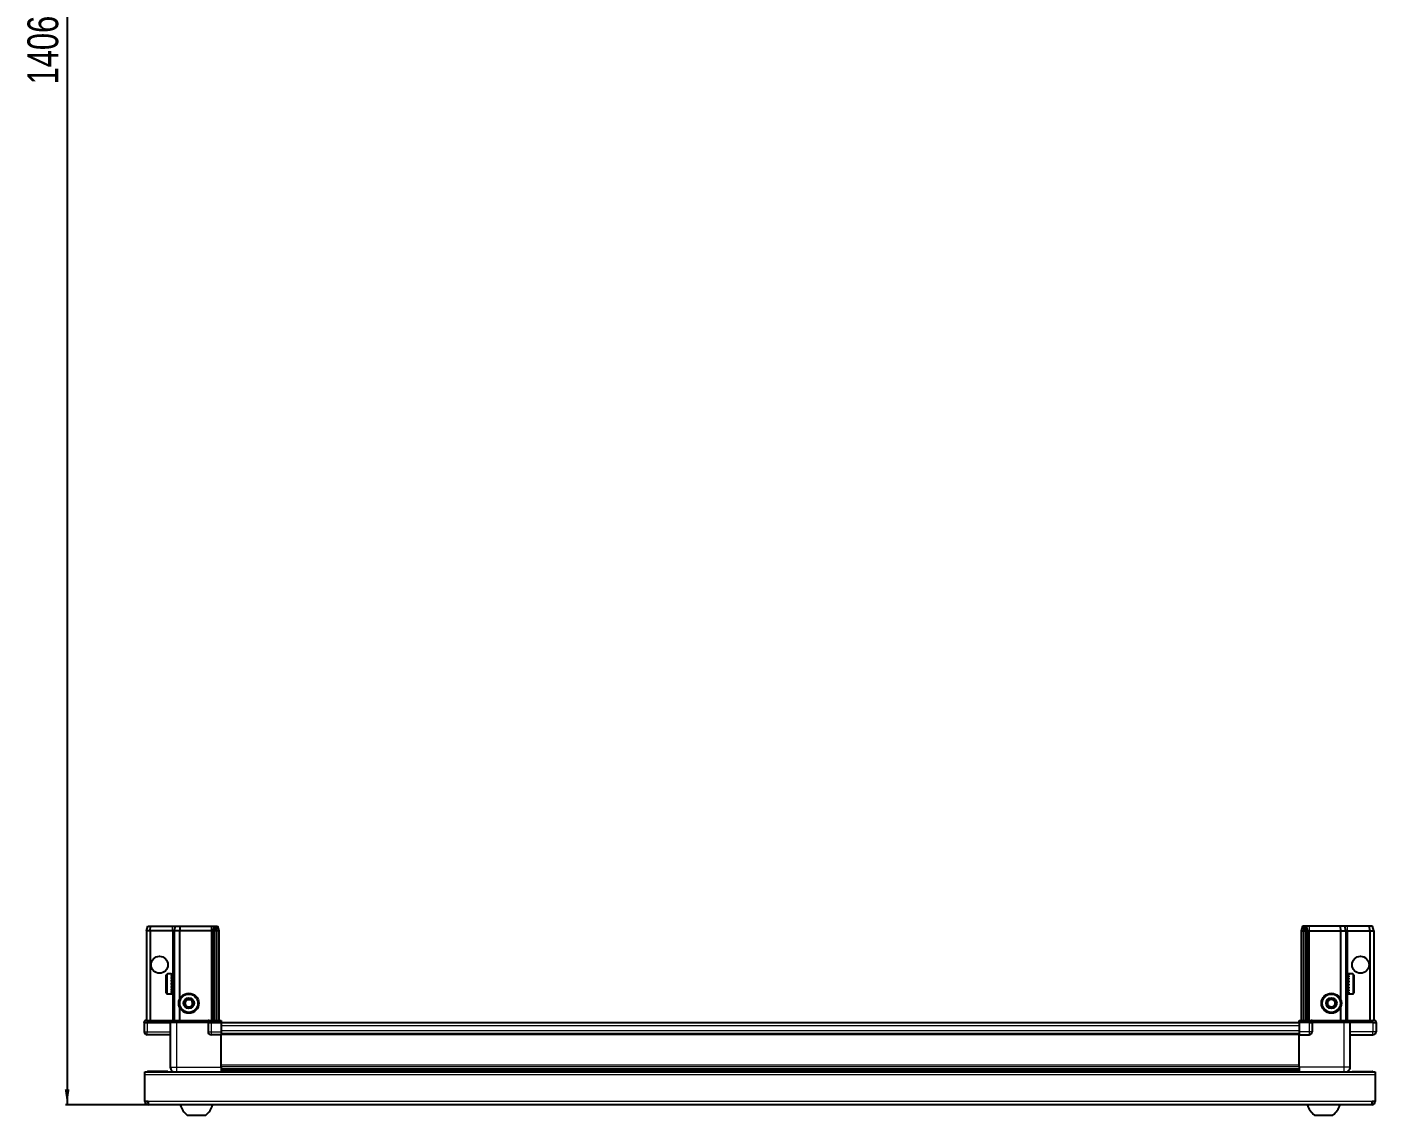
# Model space of a CAD drawing. Header units: millimetres. Extents: x 834 to 4245, y -510 to 2026.
# Drawn here: x 882 to 1758, y -510 to 196 of the extents above; entities that cross this region are included whole.
import ezdxf

# ---------------------------------------------------------------- set-up
doc = ezdxf.new("R2010")
doc.units = ezdxf.units.MM
doc.layers.add('FORMAT', color=7, linetype='Continuous')
doc.styles.add('SLDTEXTSTYLE0', font='TXT', dxfattribs={"width": 0.75})
doc.dimstyles.new('SLDDIMSTYLE0', dxfattribs={"dimtxt": 20, "dimasz": 10, "dimexe": 0, "dimexo": 0.0625, "dimgap": 5, "dimtad": 2, "dimdec": 1, "dimrnd": 1e-09, "dimzin": 12, "dimdsep": 46, "dimtxsty": 'SLDTEXTSTYLE0', "dimsah": 1, "dimcen": 0.09, "dimadec": 0, "dimazin": 3, "dimtfac": 1, "dimtofl": 0, "dimtmove": 0, "dimatfit": 3, "dimfxl": 0, "dimfrac": 2, "dimtolj": 1, "dimtzin": 12, "dimarcsym": 0})

# ---------------------------------------------------------------- blocks, each defined once
blk = doc.blocks.new('_D_8')
at = {"layer": 'FORMAT'}
for p, q in [((959.91, 902.84), (906.82, 902.84)), ((907.82, 902.84), (907.82, -503.86)), ((960.41, -503.86), (906.82, -503.86))]:
    blk.add_line(p, q, dxfattribs=at)
for points in [[(907.82, 902.84), (906.29, 892.84), (909.36, 892.84)], [(907.82, -503.86), (909.36, -493.86), (906.29, -493.86)]]:
    blk.add_solid(points, dxfattribs=at)
at = {"layer": 'FORMAT', "insert": (882.04, 158.85), "char_height": 20, "attachment_point": 1, "rotation": 90, "style": 'SLDTEXTSTYLE0'}
blk.add_mtext('1406,7', dxfattribs=at)

msp = doc.modelspace()

# ---------------------------------------------------------------- linework, layer by layer
at = {"color": 7, "linetype": 'Continuous', "lineweight": 25}
for p, q in [((959.32, -390.86), (960.13, -387.86)), ((959.32, -390.86), (959.32, -449.16)), ((961.82, -390.86), (959.32, -390.86)), ((960.13, -387.86), (961.98, -387.86)), ((961.82, -390.86), (961.98, -387.86)), ((976.32, -390.86), (961.82, -390.86)), ((961.82, -390.86), (961.82, -449.16)), ((961.98, -387.86), (976.32, -387.86)), ((976.32, -387.86), (978.13, -387.86)), ((977.32, -390.86), (976.32, -390.86)), ((977.32, -390.86), (978.13, -387.86)), ((977.32, -390.86), (977.32, -449.16)), ((980.82, -390.86), (977.32, -390.86)), ((978.13, -387.86), (981.16, -387.86)), ((981.16, -387.86), (980.82, -390.86)), ((980.82, -390.86), (980.82, -435.36)), ((1001.32, -390.86), (980.82, -390.86)), ((981.16, -387.86), (1001.32, -387.86)), ((1001.32, -387.86), (1003.13, -387.86)), ((1002.32, -390.86), (1001.32, -390.86)), ((1003.13, -387.86), (1002.32, -390.86)), ((1003.32, -390.86), (1002.32, -390.86)), ((1002.32, -390.86), (1002.32, -449.16)), ((1003.13, -387.86), (1003.87, -387.86)), ((1003.87, -387.86), (1003.32, -390.86)), ((1003.32, -390.86), (1003.32, -449.16)), ((1004.82, -390.86), (1003.32, -390.86)), ((1003.87, -387.86), (1004.37, -387.86)), ((1004.37, -387.86), (1005.52, -387.86)), ((1004.37, -387.86), (1004.82, -390.86)), ((1004.82, -390.86), (1004.82, -449.16)), ((1006.32, -390.86), (1004.82, -390.86)), ((1005.52, -387.86), (1006.32, -390.86)), ((1006.32, -390.86), (1006.32, -449.16)), ((1710.13, -387.86), (1709.32, -390.86)), ((1709.32, -390.86), (1710.82, -390.86)), ((1709.32, -390.86), (1709.32, -449.16)), ((1711.28, -387.86), (1710.13, -387.86)), ((1711.28, -387.86), (1710.82, -390.86)), ((1710.82, -390.86), (1712.32, -390.86)), ((1710.82, -390.86), (1710.82, -449.16)), ((1711.78, -387.86), (1711.28, -387.86)), ((1711.78, -387.86), (1712.32, -390.86)), ((1712.52, -387.86), (1711.78, -387.86)), ((1712.32, -390.86), (1713.32, -390.86)), ((1712.32, -390.86), (1712.32, -449.16)), ((1712.52, -387.86), (1713.32, -390.86)), ((1714.32, -387.86), (1712.52, -387.86)), ((1713.32, -390.86), (1713.32, -449.16)), ((1713.32, -390.86), (1714.32, -390.86)), ((1734.49, -387.86), (1714.32, -387.86)), ((1714.32, -390.86), (1734.82, -390.86)), ((1734.49, -387.86), (1734.82, -390.86)), ((1737.52, -387.86), (1734.49, -387.86)), ((1734.82, -390.86), (1734.82, -435.36)), ((1734.82, -390.86), (1738.32, -390.86)), ((1738.32, -390.86), (1737.52, -387.86)), ((1739.32, -387.86), (1737.52, -387.86)), ((1738.32, -390.86), (1738.32, -449.16)), ((1738.32, -390.86), (1739.32, -390.86)), ((1753.67, -387.86), (1739.32, -387.86)), ((1739.32, -390.86), (1753.82, -390.86)), ((1753.82, -390.86), (1753.67, -387.86)), ((1755.52, -387.86), (1753.67, -387.86)), ((1753.82, -390.86), (1753.82, -449.16)), ((1753.82, -390.86), (1756.32, -390.86)), ((1756.32, -390.86), (1755.52, -387.86)), ((1756.32, -390.86), (1756.32, -449.16)), ((972.12, -431.06), (972.12, -419.66)), ((975.32, -418.86), (972.92, -418.86)), ((975.32, -418.86), (975.32, -418.87)), ((975.32, -418.87), (975.82, -418.87)), ((975.32, -419.06), (975.82, -419.06)), ((975.32, -419.06), (975.32, -419.28)), ((975.32, -419.28), (975.82, -419.28)), ((975.32, -419.85), (975.82, -419.85)), ((975.32, -419.85), (975.32, -420.28)), ((975.32, -420.28), (975.82, -420.28)), ((975.82, -419.06), (975.82, -418.87)), ((975.82, -419.28), (975.82, -419.06)), ((975.82, -419.85), (975.82, -419.28)), ((975.82, -420.28), (975.82, -419.85)), ((975.82, -421.19), (975.82, -420.28)), ((1742.72, -418.86), (1739.82, -418.86)), ((1740.32, -418.86), (1739.82, -418.86)), ((1739.82, -418.86), (1739.82, -418.91)), ((1739.82, -418.91), (1739.82, -419.2)), ((1740.32, -418.91), (1739.82, -418.91)), ((1740.32, -419.2), (1739.82, -419.2)), ((1739.82, -419.2), (1739.82, -419.47)), ((1740.32, -419.47), (1739.82, -419.47)), ((1739.82, -419.47), (1739.82, -420.13)), ((1740.32, -420.13), (1739.82, -420.13)), ((1739.82, -420.13), (1739.82, -420.61)), ((1740.32, -418.91), (1740.32, -418.86)), ((1740.32, -419.47), (1740.32, -419.2)), ((1740.32, -420.61), (1740.32, -420.13)), ((1743.52, -419.66), (1743.52, -431.06)), ((975.32, -421.19), (975.82, -421.19)), ((975.32, -421.19), (975.32, -421.78)), ((975.32, -421.78), (975.82, -421.78)), ((975.32, -422.93), (975.82, -422.93)), ((975.32, -422.93), (975.32, -423.63)), ((975.32, -423.63), (975.82, -423.63)), ((975.32, -424.91), (975.82, -424.91)), ((975.32, -424.91), (975.32, -425.65)), ((975.32, -425.06), (975.82, -425.06)), ((975.32, -425.56), (975.82, -425.56)), ((975.32, -425.65), (975.82, -425.65)), ((975.32, -426.94), (975.82, -426.94)), ((975.32, -426.94), (975.32, -427.64)), ((975.32, -427.64), (975.82, -427.64)), ((975.32, -428.81), (975.82, -428.81)), ((975.32, -428.81), (975.32, -429.41)), ((975.92, -420.96), (975.82, -420.96)), ((975.82, -421.78), (975.82, -421.19)), ((975.82, -422.93), (975.82, -421.78)), ((975.82, -423.63), (975.82, -422.93)), ((975.82, -424.91), (975.82, -423.63)), ((975.82, -425.06), (975.82, -424.91)), ((975.82, -425.65), (975.82, -425.56)), ((975.82, -426.94), (975.82, -425.65)), ((975.82, -427.64), (975.82, -426.94)), ((975.82, -428.81), (975.82, -427.64)), ((975.82, -429.41), (975.82, -428.81)), ((975.92, -429.76), (975.92, -420.96)), ((976.81, -422.05), (976.32, -421.36)), ((976.32, -429.36), (976.32, -421.36)), ((976.32, -429.36), (976.81, -428.67)), ((977.29, -421.36), (976.81, -422.05)), ((976.81, -428.67), (976.81, -422.05)), ((976.81, -428.67), (977.29, -429.36)), ((977.32, -421.36), (977.29, -421.36)), ((977.29, -429.36), (977.29, -421.36)), ((1738.36, -421.36), (1738.32, -421.36)), ((1738.84, -422.05), (1738.36, -421.36)), ((1738.36, -421.36), (1738.36, -429.36)), ((1738.36, -429.36), (1738.84, -428.67)), ((1739.32, -421.36), (1738.84, -422.05)), ((1738.84, -422.05), (1738.84, -428.67)), ((1738.84, -428.67), (1739.32, -429.36)), ((1739.32, -421.36), (1739.32, -429.36)), ((1739.82, -420.96), (1739.72, -420.96)), ((1739.72, -420.96), (1739.72, -429.76)), ((1739.82, -420.61), (1739.82, -421.58)), ((1740.32, -420.61), (1739.82, -420.61)), ((1740.32, -421.58), (1739.82, -421.58)), ((1739.82, -421.58), (1739.82, -422.21)), ((1739.82, -422.21), (1739.82, -423.4)), ((1740.32, -422.21), (1739.82, -422.21)), ((1740.32, -423.4), (1739.82, -423.4)), ((1739.82, -423.4), (1739.82, -424.04)), ((1740.32, -424.04), (1739.82, -424.04)), ((1739.82, -424.12), (1739.82, -425.41)), ((1740.32, -424.12), (1739.82, -424.12)), ((1740.32, -425.41), (1739.82, -425.41)), ((1740.32, -425.9), (1739.82, -425.9)), ((1739.82, -425.9), (1739.82, -426.15)), ((1739.82, -426.15), (1739.82, -427.42)), ((1740.32, -426.15), (1739.82, -426.15)), ((1740.32, -427.42), (1739.82, -427.42)), ((1739.82, -427.42), (1739.82, -428.11)), ((1739.82, -428.11), (1739.82, -429.22)), ((1740.32, -428.11), (1739.82, -428.11)), ((1740.32, -429.22), (1739.82, -429.22)), ((1739.82, -429.22), (1739.82, -429.79)), ((1740.32, -422.21), (1740.32, -421.58)), ((1740.32, -424.12), (1740.32, -423.4)), ((1740.32, -426.15), (1740.32, -425.41)), ((1740.32, -428.11), (1740.32, -427.42)), ((1740.32, -429.79), (1740.32, -429.22)), ((972.92, -431.86), (975.32, -431.86)), ((975.32, -429.41), (975.82, -429.41)), ((975.32, -430.34), (975.82, -430.34)), ((975.32, -430.34), (975.32, -430.79)), ((975.32, -430.79), (975.82, -430.79)), ((975.32, -431.39), (975.82, -431.39)), ((975.32, -431.39), (975.32, -431.63)), ((975.32, -431.63), (975.82, -431.63)), ((975.32, -431.85), (975.82, -431.85)), ((975.32, -431.85), (975.32, -431.86)), ((975.32, -431.86), (975.82, -431.86)), ((975.82, -430.34), (975.82, -429.41)), ((975.82, -429.76), (975.92, -429.76)), ((975.82, -430.79), (975.82, -430.34)), ((975.82, -431.39), (975.82, -430.79)), ((975.82, -431.63), (975.82, -431.39)), ((975.82, -431.85), (975.82, -431.63)), ((975.82, -431.86), (975.82, -431.85)), ((977.29, -429.36), (977.32, -429.36)), ((1738.32, -429.36), (1738.36, -429.36)), ((1739.72, -429.76), (1739.82, -429.76)), ((1739.82, -429.79), (1739.82, -430.65)), ((1740.32, -429.79), (1739.82, -429.79)), ((1740.32, -430.65), (1739.82, -430.65)), ((1739.82, -430.65), (1739.82, -431.05)), ((1739.82, -431.05), (1739.82, -431.56)), ((1740.32, -431.05), (1739.82, -431.05)), ((1740.32, -431.56), (1739.82, -431.56)), ((1739.82, -431.56), (1739.82, -431.74)), ((1739.82, -431.74), (1739.82, -431.86)), ((1740.32, -431.74), (1739.82, -431.74)), ((1739.82, -431.86), (1742.72, -431.86)), ((1740.32, -431.05), (1740.32, -430.65)), ((1740.32, -431.74), (1740.32, -431.56)), ((980.82, -440.36), (980.82, -449.16)), ((1734.82, -440.36), (1734.82, -449.16)), ((958.32, -449.16), (957.82, -450.03)), ((957.82, -450.36), (957.82, -450.03)), ((957.82, -450.36), (959.82, -450.36)), ((957.82, -450.36), (957.82, -456.36)), ((959.82, -449.16), (958.32, -449.16)), ((959.82, -449.16), (974.62, -449.16)), ((974.62, -450.36), (959.82, -450.36)), ((959.82, -450.36), (974.62, -450.36)), ((974.62, -449.16), (974.82, -449.16)), ((974.82, -450.36), (974.62, -450.36)), ((974.82, -450.36), (974.82, -449.16)), ((974.82, -449.16), (978.82, -449.16)), ((978.82, -450.36), (974.82, -450.36)), ((974.82, -450.36), (974.82, -479.36)), ((978.82, -449.16), (999.12, -449.16)), ((999.12, -450.36), (978.82, -450.36)), ((999.12, -449.16), (999.32, -449.16)), ((999.32, -450.36), (999.12, -450.36)), ((999.32, -450.36), (999.32, -449.16)), ((1000, -449.16), (999.32, -449.16)), ((999.32, -450.36), (1001.32, -450.36)), ((999.32, -450.36), (999.32, -456.36)), ((1000, -449.16), (1007.82, -449.16)), ((1007.82, -450.03), (1001.32, -450.03)), ((1007.82, -450.36), (1001.32, -450.36)), ((1001.32, -450.36), (1007.82, -450.36)), ((1007.82, -449.16), (1007.82, -450.03)), ((1007.82, -450.03), (1007.82, -450.03)), ((1007.82, -450.36), (1007.82, -450.03)), ((1007.82, -450.36), (1007.82, -450.36)), ((1007.82, -450.36), (1007.82, -456.36)), ((1707.82, -450.51), (1007.82, -450.51)), ((1707.82, -450.03), (1707.82, -449.16)), ((1707.82, -449.16), (1715.65, -449.16)), ((1714.32, -450.03), (1707.82, -450.03)), ((1707.82, -450.36), (1707.82, -450.03)), ((1714.32, -450.36), (1707.82, -450.36)), ((1707.82, -450.36), (1707.82, -456.36)), ((1714.32, -450.36), (1716.32, -450.36)), ((1716.32, -450.36), (1714.32, -450.36)), ((1716.32, -449.16), (1715.65, -449.16)), ((1716.32, -450.36), (1716.32, -449.16)), ((1716.32, -449.16), (1716.52, -449.16)), ((1716.52, -450.36), (1716.32, -450.36)), ((1716.32, -450.36), (1716.32, -456.36)), ((1716.52, -449.16), (1736.82, -449.16)), ((1736.82, -450.36), (1716.52, -450.36)), ((1736.82, -449.16), (1740.82, -449.16)), ((1740.82, -450.36), (1736.82, -450.36)), ((1740.82, -450.36), (1740.82, -449.16)), ((1740.82, -449.16), (1741.02, -449.16)), ((1741.02, -450.36), (1740.82, -450.36)), ((1740.82, -450.36), (1740.82, -479.36)), ((1741.02, -449.16), (1755.82, -449.16)), ((1755.82, -450.36), (1741.02, -450.36)), ((1757.32, -449.16), (1755.82, -449.16)), ((1755.82, -450.36), (1757.82, -450.36)), ((1757.82, -450.03), (1757.32, -449.16)), ((1757.82, -450.03), (1757.32, -449.16)), ((1757.82, -450.36), (1757.82, -450.03)), ((1757.82, -450.36), (1757.82, -450.03)), ((1757.82, -450.36), (1757.82, -450.36)), ((1757.82, -450.36), (1757.82, -456.36)), ((974.82, -458.36), (959.82, -458.36)), ((1007.82, -458.36), (1001.32, -458.36)), ((1007.82, -456.36), (1007.82, -458.36)), ((1707.82, -457.71), (1007.82, -457.71)), ((1007.82, -479.36), (1007.82, -458.36)), ((1707.82, -456.36), (1707.82, -458.36)), ((1707.82, -458.36), (1714.32, -458.36)), ((1707.82, -479.36), (1707.82, -458.36)), ((1740.82, -458.36), (1755.82, -458.36)), ((1007.82, -480.39), (1707.82, -480.39)), ((1007.82, -480.42), (1707.82, -480.42)), ((958.32, -484.46), (958.32, -482.36)), ((958.32, -482.36), (1757.32, -482.36)), ((958.32, -501.76), (958.32, -484.46)), ((973.32, -482.26), (960.42, -482.26)), ((973.32, -482.26), (973.32, -482.36)), ((1031.7, -482.21), (1007.82, -482.21)), ((1026.32, -482.36), (1026.32, -482.21)), ((1026.36, -482.36), (1026.36, -482.21)), ((1026.63, -482.36), (1026.63, -482.21)), ((1026.9, -482.36), (1026.9, -482.21)), ((1027.55, -482.36), (1027.55, -482.21)), ((1028.01, -482.36), (1028.01, -482.21)), ((1028.98, -482.36), (1028.98, -482.21)), ((1029.6, -482.36), (1029.6, -482.21)), ((1030.78, -482.36), (1030.78, -482.21)), ((1031.44, -482.36), (1031.44, -482.21)), ((1031.5, -482.36), (1031.5, -482.21)), ((1032.79, -482.21), (1031.7, -482.21)), ((1033.52, -482.21), (1032.79, -482.21)), ((1032.79, -482.36), (1032.79, -482.21)), ((1032.79, -482.21), (1032.79, -482.21)), ((1032.8, -482.36), (1032.8, -482.21)), ((1033.3, -482.36), (1033.3, -482.21)), ((1033.53, -482.21), (1033.52, -482.21)), ((1033.53, -482.36), (1033.53, -482.21)), ((1033.95, -482.21), (1033.53, -482.21)), ((1681.7, -482.21), (1033.95, -482.21)), ((1034.8, -482.36), (1034.8, -482.21)), ((1035.49, -482.36), (1035.49, -482.21)), ((1036.62, -482.36), (1036.62, -482.21)), ((1037.19, -482.36), (1037.19, -482.21)), ((1038.06, -482.36), (1038.06, -482.21)), ((1038.47, -482.36), (1038.47, -482.21)), ((1039, -482.36), (1039, -482.21)), ((1039.19, -482.36), (1039.19, -482.21)), ((1039.32, -482.36), (1039.32, -482.21)), ((1676.33, -482.36), (1676.33, -482.21)), ((1676.5, -482.36), (1676.5, -482.21)), ((1676.71, -482.36), (1676.71, -482.21)), ((1677.27, -482.36), (1677.27, -482.21)), ((1677.69, -482.36), (1677.69, -482.21)), ((1678.58, -482.36), (1678.58, -482.21)), ((1679.17, -482.36), (1679.17, -482.21)), ((1680.31, -482.36), (1680.31, -482.21)), ((1681.01, -482.36), (1681.01, -482.21)), ((1682.29, -482.21), (1681.7, -482.21)), ((1683.02, -482.21), (1682.29, -482.21)), ((1682.29, -482.36), (1682.29, -482.21)), ((1682.29, -482.21), (1682.29, -482.21)), ((1682.46, -482.36), (1682.46, -482.21)), ((1682.96, -482.36), (1682.96, -482.21)), ((1683.03, -482.21), (1683.02, -482.21)), ((1683.03, -482.36), (1683.03, -482.21)), ((1683.95, -482.21), (1683.03, -482.21)), ((1707.82, -482.21), (1683.95, -482.21)), ((1684.32, -482.36), (1684.32, -482.21)), ((1685.02, -482.36), (1685.02, -482.21)), ((1686.2, -482.36), (1686.2, -482.21)), ((1686.81, -482.36), (1686.81, -482.21)), ((1687.75, -482.36), (1687.75, -482.21)), ((1688.2, -482.36), (1688.2, -482.21)), ((1688.82, -482.36), (1688.82, -482.21)), ((1689.07, -482.36), (1689.07, -482.21)), ((1689.3, -482.36), (1689.3, -482.21)), ((1689.32, -482.36), (1689.32, -482.21)), ((1742.32, -482.26), (1755.22, -482.26)), ((1742.32, -482.26), (1742.32, -482.36)), ((1757.32, -482.36), (1757.32, -484.46)), ((1757.32, -484.46), (1757.32, -501.76)), ((960.42, -501.76), (958.32, -501.76)), ((960.42, -501.76), (960.42, -503.86)), ((1755.22, -503.86), (960.42, -503.86)), ((1757.32, -501.76), (1755.22, -501.76)), ((1755.22, -503.86), (1755.22, -501.76)), ((985.82, -510.46), (997.82, -510.46)), ((1717.82, -510.46), (1729.82, -510.46))]:
    msp.add_line(p, q, dxfattribs=at)
at = {"color": 8, "linetype": 'Continuous', "lineweight": 18}
for p, q in [((976.32, -390.86), (976.32, -387.86)), ((976.32, -390.86), (976.32, -421.36)), ((1001.32, -387.86), (1001.32, -390.86)), ((1001.32, -390.86), (1001.32, -449.16)), ((1714.32, -387.86), (1714.32, -390.86)), ((1714.32, -390.86), (1714.32, -449.16)), ((1739.32, -390.86), (1739.32, -387.86)), ((1739.32, -390.86), (1739.32, -421.36)), ((972.92, -431.86), (972.92, -418.86)), ((1742.72, -418.86), (1742.72, -431.86)), ((976.32, -429.36), (976.32, -449.16)), ((1739.32, -429.36), (1739.32, -449.16)), ((959.82, -450.36), (959.82, -449.16)), ((959.82, -450.36), (959.82, -456.36)), ((974.62, -450.36), (974.62, -449.16)), ((978.82, -450.36), (978.82, -449.16)), ((978.82, -450.36), (978.82, -479.36)), ((999.12, -450.36), (999.12, -449.16)), ((1001.32, -450.36), (1001.32, -450.03)), ((1001.32, -450.36), (1001.32, -456.36)), ((1007.82, -450.36), (1007.82, -450.03)), ((1707.82, -452.51), (1007.82, -452.51)), ((1714.32, -450.36), (1714.32, -450.03)), ((1714.32, -450.36), (1714.32, -456.36)), ((1716.52, -449.16), (1716.52, -450.36)), ((1736.82, -450.36), (1736.82, -449.16)), ((1736.82, -450.36), (1736.82, -479.36)), ((1741.02, -449.16), (1741.02, -450.36)), ((1755.82, -450.36), (1755.82, -449.16)), ((1755.82, -450.36), (1755.82, -456.36)), ((957.82, -456.36), (959.82, -456.36)), ((959.82, -456.36), (974.82, -456.36)), ((959.82, -458.36), (959.82, -456.36)), ((999.32, -456.36), (1001.32, -456.36)), ((1001.32, -456.36), (1007.82, -456.36)), ((1001.32, -456.36), (1001.32, -458.36)), ((1707.82, -455.71), (1007.82, -455.71)), ((1707.82, -458.36), (1007.82, -458.36)), ((1714.32, -456.36), (1707.82, -456.36)), ((1716.32, -456.36), (1714.32, -456.36)), ((1714.32, -456.36), (1714.32, -458.36)), ((1755.82, -456.36), (1740.82, -456.36)), ((1755.82, -458.36), (1755.82, -456.36)), ((1757.82, -456.36), (1755.82, -456.36)), ((978.82, -479.36), (1007.82, -479.36)), ((1007.82, -477.77), (1707.82, -477.77)), ((1707.82, -479.18), (1007.82, -479.18)), ((1007.82, -481.63), (1707.82, -481.63)), ((1736.82, -479.36), (1707.82, -479.36)), ((1757.32, -484.46), (958.32, -484.46)), ((960.42, -482.36), (960.42, -482.26)), ((1755.22, -482.36), (1755.22, -482.26)), ((1755.22, -501.76), (960.42, -501.76))]:
    msp.add_line(p, q, dxfattribs=at)
at = {"color": 7, "linetype": 'Continuous', "lineweight": 25, "flags": 128}
for points in [[(960.42, -482.26), (960.01, -482.3), (959.78, -482.36)], [(1755.86, -482.36), (1755.63, -482.3), (1755.22, -482.26)]]:
    msp.add_lwpolyline(points, dxfattribs=at)
at = {"color": 7, "linetype": 'Continuous', "lineweight": 25}
for centre, radius in [((967.82, -412.86), 5.5), ((1747.82, -412.86), 5.5), ((986.82, -437.86), 6.5), ((986.82, -437.86), 3.46), ((1728.82, -437.86), 6.5), ((1728.82, -437.86), 3.46)]:
    msp.add_circle(centre, radius, dxfattribs=at)
at = {"color": 8, "linetype": 'Continuous', "lineweight": 18}
for centre in [(986.82, -437.86), (1728.82, -437.86)]:
    msp.add_circle(centre, 5.7, dxfattribs=at)
at = {"color": 7, "linetype": 'Continuous', "lineweight": 25}
for centre, radius, start, end in [((972.92, -419.66), 0.8, 90, 180), ((1742.72, -419.66), 0.8, 360, 90), ((976.32, -420.96), 0.4, 180, 270), ((1739.32, -420.96), 0.4, 270, 0), ((972.92, -431.06), 0.8, 180, 270), ((976.32, -429.76), 0.4, 90, 180), ((986.82, -437.86), 2.5, 147.37605, 207.37605), ((986.82, -437.86), 2.5, 87.37605, 147.37605), ((986.82, -437.86), 2.5, 27.37605, 87.37605), ((986.82, -437.86), 2.5, 327.37605, 27.37605), ((1728.82, -437.86), 2.5, 134.67671, 194.67671), ((1728.82, -437.86), 2.5, 74.67671, 134.67671), ((1728.82, -437.86), 2.5, 14.67671, 74.67671), ((1728.82, -437.86), 2.5, 314.67671, 14.67671), ((1739.32, -429.76), 0.4, 360, 90), ((1742.72, -431.06), 0.8, 270, 0), ((986.82, -437.86), 2.5, 207.37605, 267.37605), ((986.82, -437.86), 2.5, 267.37605, 327.37605), ((1728.82, -437.86), 2.5, 194.67671, 254.67671), ((1728.82, -437.86), 2.5, 254.67671, 314.67671), ((959.82, -456.36), 2, 180, 270), ((1001.32, -456.36), 2, 180, 270), ((1714.32, -456.36), 2, 270, 0), ((1755.82, -456.36), 2, 270, 0), ((960.42, -501.76), 2.1, 180, 270), ((960.42, -501.76), 0.6, 180, 270), ((992.85, -500.84), 11.91, 194.70035, 233.8734), ((990.8, -500.84), 11.91, 306.1266, 345.29965), ((1724.85, -500.84), 11.91, 194.70035, 233.8734), ((1722.8, -500.84), 11.91, 306.1266, 345.29965), ((1755.22, -501.76), 2.1, 270, 0), ((1755.22, -501.76), 0.6, 270, 0)]:
    msp.add_arc(centre, radius, start, end, dxfattribs=at)
for centre, start_param, end_param in [((1001.32, -446.57), 2.418858, 3.141593), ((1714.32, -446.57), 3.141593, 3.864327)]:
    msp.add_ellipse(centre, major_axis=(0, 3.46), ratio=0.57735, start_param=start_param, end_param=end_param, dxfattribs=at)
for points, knots in [([(983.94, -437.73), (984.22, -437.3), (984.74, -436.49), (985.26, -435.68), (985.5, -435.3)], [0, 0, 0, 0, 0.534686, 1, 1, 1, 1]), ([(985.27, -440.3), (985.21, -440.18), (984.94, -439.65), (984.48, -438.77), (984.1, -438.04), (983.94, -437.73)], [0, 0, 0, 0, 0.133125, 0.637099, 1, 1, 1, 1]), ([(985.5, -435.3), (986.01, -435.32), (986.98, -435.37), (987.93, -435.41), (988.38, -435.43)], [0, 0, 0, 0, 0.534686, 1, 1, 1, 1]), ([(989.71, -438), (989.43, -438.43), (988.91, -439.24), (988.39, -440.05), (988.15, -440.43)], [0, 0, 0, 0, 0.534686, 1, 1, 1, 1]), ([(988.38, -435.43), (988.54, -435.74), (988.92, -436.47), (989.38, -437.35), (989.65, -437.89), (989.71, -438)], [0, 0, 0, 0, 0.3629006, 0.8668753, 1, 1, 1, 1]), ([(1726.04, -437.1), (1726.41, -436.74), (1727.09, -436.06), (1727.78, -435.39), (1728.09, -435.07)], [0, 0, 0, 0, 0.534686, 1, 1, 1, 1]), ([(1726.77, -439.89), (1726.68, -439.56), (1726.48, -438.76), (1726.22, -437.8), (1726.07, -437.22), (1726.04, -437.1)], [0, 0, 0, 0, 0.362901, 0.866875, 1, 1, 1, 1]), ([(1728.09, -435.07), (1728.59, -435.21), (1729.52, -435.46), (1730.45, -435.72), (1730.88, -435.83)], [0, 0, 0, 0, 0.5346859, 1, 1, 1, 1]), ([(1730.88, -435.83), (1730.91, -435.96), (1731.06, -436.53), (1731.31, -437.5), (1731.52, -438.29), (1731.61, -438.63)], [0, 0, 0, 0, 0.133125, 0.637099, 1, 1, 1, 1]), ([(988.15, -440.43), (987.64, -440.4), (986.67, -440.36), (985.71, -440.32), (985.27, -440.3)], [0, 0, 0, 0, 0.534686, 1, 1, 1, 1]), ([(1729.56, -440.66), (1729.06, -440.52), (1728.13, -440.27), (1727.2, -440.01), (1726.77, -439.89)], [0, 0, 0, 0, 0.534686, 1, 1, 1, 1]), ([(1731.61, -438.63), (1731.24, -438.99), (1730.56, -439.67), (1729.87, -440.34), (1729.56, -440.66)], [0, 0, 0, 0, 0.534686, 1, 1, 1, 1]), ([(974.82, -479.36), (974.87, -479.8), (974.94, -480.48), (975.38, -481.3), (975.84, -481.85), (976.24, -482.21), (976.5, -482.34), (976.55, -482.36)], [0, 0, 0, 0, 0.363018, 0.558438, 0.758004, 0.95757, 1, 1, 1, 1]), ([(1007.82, -479.36), (1007.82, -479.76), (1007.82, -480.55), (1007.82, -481.57), (1007.82, -482.2), (1007.82, -482.35), (1007.82, -482.36)], [0, 0, 0, 0, 0.32552, 0.65104, 0.97656, 1, 1, 1, 1]), ([(1707.82, -479.36), (1707.82, -479.76), (1707.82, -480.55), (1707.82, -481.57), (1707.82, -482.2), (1707.82, -482.35), (1707.82, -482.36)], [0, 0, 0, 0, 0.32552, 0.65104, 0.97656, 1, 1, 1, 1]), ([(1740.82, -479.36), (1740.78, -479.8), (1740.71, -480.48), (1740.27, -481.3), (1739.81, -481.85), (1739.41, -482.21), (1739.15, -482.34), (1739.1, -482.36)], [0, 0, 0, 0, 0.363018, 0.558438, 0.758004, 0.95757, 1, 1, 1, 1])]:
    msp.add_open_spline(points, degree=3, knots=knots, dxfattribs=at)
at = {"color": 8, "linetype": 'Continuous', "lineweight": 18}
for points in [[(974.82, -479.36), (974.88, -479.36), (975, -479.36), (975.93, -479.36), (977.25, -479.36), (978.3, -479.36), (978.82, -479.36)], [(1740.82, -479.36), (1740.76, -479.36), (1740.64, -479.36), (1739.72, -479.36), (1738.4, -479.36), (1737.35, -479.36), (1736.82, -479.36)]]:
    msp.add_open_spline(points, degree=3, dxfattribs=at)
for points in [[(978.82, -479.36), (978.82, -479.8), (978.82, -480.48), (978.82, -481.3), (978.82, -481.85), (978.82, -482.21), (978.82, -482.34), (978.82, -482.36)], [(1736.82, -479.36), (1736.82, -479.8), (1736.82, -480.48), (1736.82, -481.3), (1736.82, -481.85), (1736.82, -482.21), (1736.82, -482.34), (1736.82, -482.36)]]:
    msp.add_open_spline(points, degree=3, knots=[0, 0, 0, 0, 0.363018, 0.558438, 0.758004, 0.95757, 1, 1, 1, 1], dxfattribs=at)

# ---------------------------------------------------------------- dimensions: what is measured, and where the dimension line sits
at = {"layer": 'FORMAT'}
dim = msp.add_linear_dim(base=(907.82, -503.86), p1=(959.92, 902.84), p2=(960.42, -503.86), angle=90, dimstyle='SLDDIMSTYLE0', dxfattribs=at)
dim.commit()
dim.dimension.update_dxf_attribs({"geometry": '_D_8', "text_midpoint": (907.82, 199.49), "dimtype": 160})

doc.saveas('drawing.dxf')
